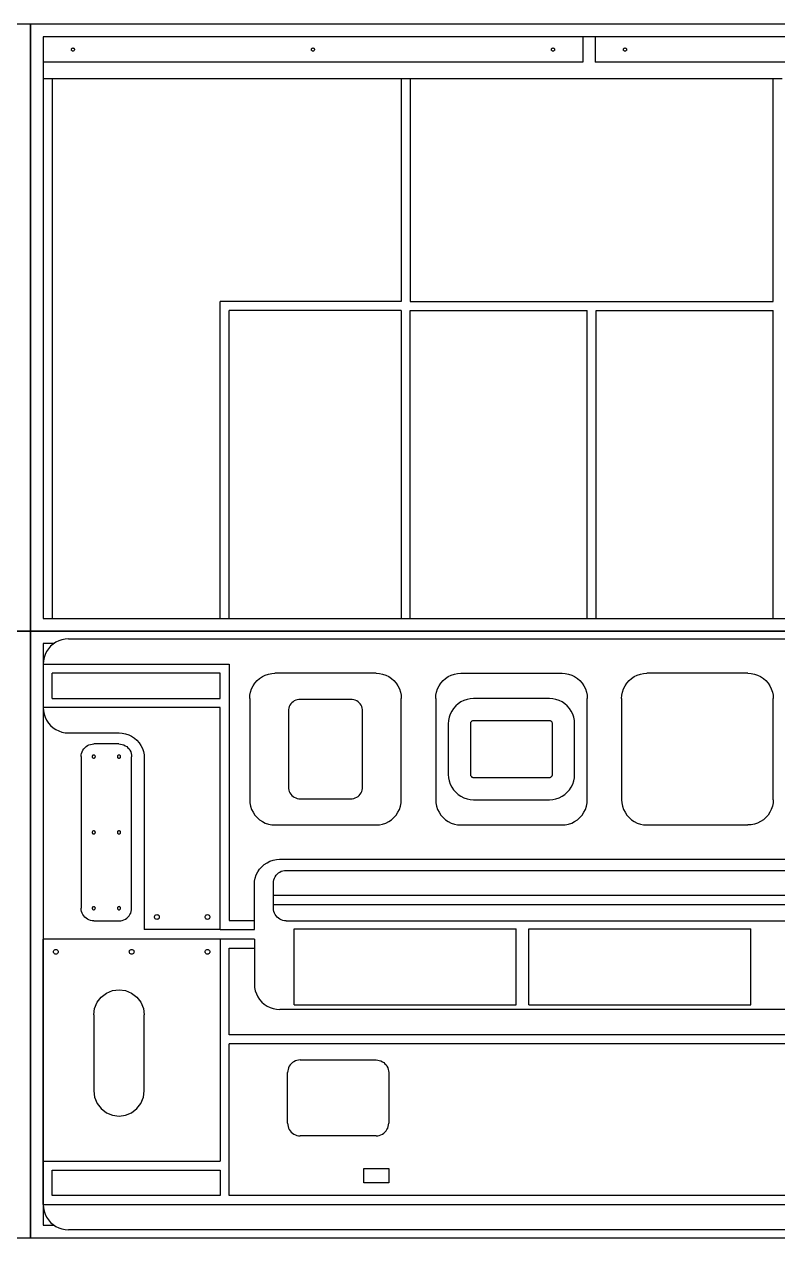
# Model space of a CAD drawing. Extents: x -136 to 152, y -38 to 58.
# Drawn here: x -40.7 to 19, y -38.1 to 57.9 of the extents above; entities that cross this region are included whole.
import ezdxf

# ---------------------------------------------------------------- set-up
doc = ezdxf.new("R2010")
doc.units = 0
doc.header["$MEASUREMENT"] = 0
doc.layers.get('0').update_dxf_attribs({"linetype": 'CONTINUOUS'})

msp = doc.modelspace()

# ---------------------------------------------------------------- linework, layer by layer
for p, q in [((-40.167, 57.894), (-136.167, 57.894)), ((-40.167, 9.894), (-40.167, 57.894)), ((-40.167, 57.894), (-40.167, 9.894)), ((55.833, 57.894), (-40.167, 57.894)), ((3.533, 56.894), (-39.167, 56.894)), ((-39.167, 56.894), (-39.167, 54.894)), ((54.833, 56.894), (-39.167, 56.894)), ((-39.167, 56.894), (-39.167, 10.894)), ((3.533, 56.894), (3.533, 54.894)), ((47.233, 56.894), (4.533, 56.894)), ((4.533, 56.894), (4.533, 54.894)), ((-36.942, 55.894), (-36.938, 55.927)), ((-36.938, 55.862), (-36.942, 55.894)), ((-36.938, 55.927), (-36.925, 55.957)), ((-36.925, 55.832), (-36.938, 55.862)), ((-36.925, 55.957), (-36.905, 55.983)), ((-36.905, 55.806), (-36.925, 55.832)), ((-36.905, 55.983), (-36.879, 56.002)), ((-36.879, 55.786), (-36.905, 55.806)), ((-36.879, 56.002), (-36.849, 56.015)), ((-36.849, 55.773), (-36.879, 55.786)), ((-36.849, 56.015), (-36.817, 56.019)), ((-36.817, 55.769), (-36.849, 55.773)), ((-36.817, 56.019), (-36.785, 56.015)), ((-36.785, 55.773), (-36.817, 55.769)), ((-36.785, 56.015), (-36.754, 56.002)), ((-36.754, 55.786), (-36.785, 55.773)), ((-36.754, 56.002), (-36.729, 55.983)), ((-36.729, 55.806), (-36.754, 55.786)), ((-36.729, 55.983), (-36.709, 55.957)), ((-36.709, 55.832), (-36.729, 55.806)), ((-36.709, 55.957), (-36.696, 55.927)), ((-36.696, 55.862), (-36.709, 55.832)), ((-36.696, 55.927), (-36.692, 55.894)), ((-36.692, 55.894), (-36.696, 55.862)), ((-17.942, 55.894), (-17.938, 55.927)), ((-17.938, 55.862), (-17.942, 55.894)), ((-17.938, 55.927), (-17.925, 55.957)), ((-17.925, 55.832), (-17.938, 55.862)), ((-17.925, 55.957), (-17.905, 55.983)), ((-17.905, 55.806), (-17.925, 55.832)), ((-17.905, 55.983), (-17.879, 56.002)), ((-17.879, 55.786), (-17.905, 55.806)), ((-17.879, 56.002), (-17.849, 56.015)), ((-17.849, 55.773), (-17.879, 55.786)), ((-17.849, 56.015), (-17.817, 56.019)), ((-17.817, 55.769), (-17.849, 55.773)), ((-17.817, 56.019), (-17.785, 56.015)), ((-17.785, 55.773), (-17.817, 55.769)), ((-17.785, 56.015), (-17.754, 56.002)), ((-17.754, 55.786), (-17.785, 55.773)), ((-17.754, 56.002), (-17.729, 55.983)), ((-17.729, 55.806), (-17.754, 55.786)), ((-17.729, 55.983), (-17.709, 55.957)), ((-17.709, 55.832), (-17.729, 55.806)), ((-17.709, 55.957), (-17.696, 55.927)), ((-17.696, 55.862), (-17.709, 55.832)), ((-17.696, 55.927), (-17.692, 55.894)), ((-17.692, 55.894), (-17.696, 55.862)), ((1.058, 55.894), (1.062, 55.927)), ((1.062, 55.862), (1.058, 55.894)), ((1.062, 55.927), (1.075, 55.957)), ((1.075, 55.832), (1.062, 55.862)), ((1.075, 55.957), (1.095, 55.983)), ((1.095, 55.806), (1.075, 55.832)), ((1.095, 55.983), (1.121, 56.002)), ((1.121, 55.786), (1.095, 55.806)), ((1.121, 56.002), (1.151, 56.015)), ((1.151, 55.773), (1.121, 55.786)), ((1.151, 56.015), (1.183, 56.019)), ((1.183, 55.769), (1.151, 55.773)), ((1.183, 56.019), (1.215, 56.015)), ((1.215, 55.773), (1.183, 55.769)), ((1.215, 56.015), (1.246, 56.002)), ((1.246, 55.786), (1.215, 55.773)), ((1.246, 56.002), (1.271, 55.983)), ((1.271, 55.806), (1.246, 55.786)), ((1.271, 55.983), (1.291, 55.957)), ((1.291, 55.832), (1.271, 55.806)), ((1.291, 55.957), (1.304, 55.927)), ((1.304, 55.862), (1.291, 55.832)), ((1.304, 55.927), (1.308, 55.894)), ((1.308, 55.894), (1.304, 55.862)), ((6.758, 55.894), (6.762, 55.927)), ((6.762, 55.862), (6.758, 55.894)), ((6.762, 55.927), (6.775, 55.957)), ((6.775, 55.832), (6.762, 55.862)), ((6.775, 55.957), (6.795, 55.983)), ((6.795, 55.806), (6.775, 55.832)), ((6.795, 55.983), (6.821, 56.002)), ((6.821, 55.786), (6.795, 55.806)), ((6.821, 56.002), (6.851, 56.015)), ((6.851, 55.773), (6.821, 55.786)), ((6.851, 56.015), (6.883, 56.019)), ((6.883, 55.769), (6.851, 55.773)), ((6.883, 56.019), (6.915, 56.015)), ((6.915, 55.773), (6.883, 55.769)), ((6.915, 56.015), (6.946, 56.002)), ((6.946, 55.786), (6.915, 55.773)), ((6.946, 56.002), (6.971, 55.983)), ((6.971, 55.806), (6.946, 55.786)), ((6.971, 55.983), (6.991, 55.957)), ((6.991, 55.832), (6.971, 55.806)), ((6.991, 55.957), (7.004, 55.927)), ((7.004, 55.862), (6.991, 55.832)), ((7.004, 55.927), (7.008, 55.894)), ((7.008, 55.894), (7.004, 55.862)), ((3.533, 54.894), (-39.167, 54.894)), ((47.233, 54.894), (4.533, 54.894)), ((-39.167, 53.594), (-39.167, 10.894)), ((-39.167, 53.594), (-38.448, 53.594)), ((-38.448, 53.594), (-10.828, 53.594)), ((-38.448, 53.594), (-38.448, 10.894)), ((-10.828, 53.594), (-10.828, 35.963)), ((-10.828, 53.594), (-10.109, 53.594)), ((-10.109, 53.594), (18.61, 53.594)), ((-10.109, 53.594), (-10.109, 35.963)), ((18.61, 53.594), (19.328, 53.594)), ((18.61, 35.963), (18.61, 53.594)), ((-25.172, 10.894), (-25.172, 35.963)), ((-10.828, 35.963), (-25.172, 35.963)), ((-10.109, 35.963), (18.61, 35.963)), ((-24.453, 10.894), (-24.453, 35.244)), ((-10.828, 35.244), (-24.453, 35.244)), ((-10.828, 35.244), (-10.828, 10.894)), ((-10.109, 10.894), (-10.109, 35.244)), ((-10.109, 35.244), (3.891, 35.244)), ((3.891, 10.894), (3.891, 35.244)), ((4.61, 10.894), (4.61, 35.244)), ((4.61, 35.244), (18.61, 35.244)), ((18.61, 10.894), (18.61, 35.244)), ((-39.167, 10.894), (-38.448, 10.894)), ((-39.167, 10.894), (54.833, 10.894)), ((-38.448, 10.894), (-25.172, 10.894)), ((-25.172, 10.894), (-24.453, 10.894)), ((-24.453, 10.894), (-10.828, 10.894)), ((-10.828, 10.894), (-10.109, 10.894)), ((-10.109, 10.894), (3.891, 10.894)), ((3.891, 10.894), (4.61, 10.894)), ((4.61, 10.894), (18.61, 10.894)), ((18.61, 10.894), (19.328, 10.894)), ((-40.167, 9.894), (-136.167, 9.894)), ((-136.167, 9.894), (-40.167, 9.894)), ((-40.167, -38.106), (-40.167, 9.894)), ((-40.167, 9.894), (-40.167, -38.106)), ((55.833, 9.894), (-40.167, 9.894)), ((-40.167, 9.894), (55.833, 9.894)), ((-38.331, 8.894), (-39.167, 8.894)), ((-39.167, 8.894), (-39.167, 7.324)), ((-38.585, 8.683), (-38.757, 8.487)), ((-38.388, 8.856), (-38.585, 8.683)), ((-38.171, 9.001), (-38.388, 8.856)), ((-37.936, 9.117), (-38.171, 9.001)), ((-37.688, 9.201), (-37.936, 9.117)), ((-37.432, 9.252), (-37.688, 9.201)), ((-37.171, 9.269), (-37.432, 9.252)), ((-37.171, 9.269), (34.048, 9.269)), ((-39.102, 7.787), (-39.153, 7.53)), ((-39.018, 8.035), (-39.102, 7.787)), ((-38.903, 8.269), (-39.018, 8.035)), ((-38.757, 8.487), (-38.903, 8.269)), ((-39.153, 7.53), (-39.171, 7.269)), ((-39.171, 7.269), (-39.166, 3.832)), ((-39.171, 7.269), (-24.447, 7.269)), ((-24.447, 7.269), (-24.447, -13.012)), ((-25.166, 6.55), (-38.451, 6.55)), ((-38.448, 4.55), (-38.451, 6.55)), ((-25.166, 4.55), (-25.166, 6.55)), ((-22.554, 5.55), (-22.409, 5.768)), ((-22.409, 5.768), (-22.236, 5.965)), ((-22.236, 5.965), (-22.04, 6.137)), ((-22.04, 6.137), (-21.822, 6.283)), ((-21.822, 6.283), (-21.587, 6.398)), ((-21.587, 6.398), (-21.34, 6.482)), ((-21.34, 6.482), (-21.083, 6.533)), ((-21.083, 6.533), (-20.822, 6.55)), ((-12.822, 6.55), (-20.822, 6.55)), ((-12.822, 6.55), (-12.561, 6.533)), ((-12.561, 6.533), (-12.304, 6.482)), ((-12.304, 6.482), (-12.057, 6.398)), ((-12.057, 6.398), (-11.822, 6.283)), ((-11.822, 6.283), (-11.605, 6.137)), ((-11.605, 6.137), (-11.408, 5.965)), ((-11.408, 5.965), (-11.235, 5.768)), ((-11.235, 5.768), (-11.09, 5.55)), ((-7.835, 5.55), (-7.69, 5.768)), ((-7.69, 5.768), (-7.518, 5.965)), ((-7.518, 5.965), (-7.321, 6.137)), ((-7.321, 6.137), (-7.103, 6.283)), ((-7.103, 6.283), (-6.869, 6.398)), ((-6.869, 6.398), (-6.621, 6.482)), ((-6.621, 6.482), (-6.364, 6.533)), ((-6.364, 6.533), (-6.103, 6.55)), ((-6.103, 6.55), (1.897, 6.55)), ((1.897, 6.55), (2.158, 6.533)), ((2.158, 6.533), (2.414, 6.482)), ((2.414, 6.482), (2.662, 6.398)), ((2.662, 6.398), (2.897, 6.283)), ((2.897, 6.283), (3.114, 6.137)), ((3.114, 6.137), (3.311, 5.965)), ((3.311, 5.965), (3.483, 5.768)), ((3.483, 5.768), (3.629, 5.55)), ((6.883, 5.55), (7.029, 5.768)), ((7.029, 5.768), (7.201, 5.965)), ((7.201, 5.965), (7.398, 6.137)), ((7.398, 6.137), (7.615, 6.283)), ((7.615, 6.283), (7.85, 6.398)), ((7.85, 6.398), (8.098, 6.482)), ((8.098, 6.482), (8.354, 6.533)), ((8.354, 6.533), (8.615, 6.55)), ((16.615, 6.55), (8.615, 6.55)), ((16.615, 6.55), (16.876, 6.533)), ((16.876, 6.533), (17.133, 6.482)), ((17.133, 6.482), (17.381, 6.398)), ((17.381, 6.398), (17.615, 6.283)), ((17.615, 6.283), (17.833, 6.137)), ((17.833, 6.137), (18.03, 5.965)), ((18.03, 5.965), (18.202, 5.768)), ((18.202, 5.768), (18.347, 5.55)), ((-22.822, 4.55), (-22.805, 4.812)), ((-22.805, 4.812), (-22.754, 5.068)), ((-22.754, 5.068), (-22.67, 5.316)), ((-22.67, 5.316), (-22.554, 5.55)), ((-11.09, 5.55), (-10.974, 5.316)), ((-10.974, 5.316), (-10.89, 5.068)), ((-10.89, 5.068), (-10.839, 4.812)), ((-10.839, 4.812), (-10.822, 4.55)), ((-8.103, 4.55), (-8.086, 4.812)), ((-8.086, 4.812), (-8.035, 5.068)), ((-8.035, 5.068), (-7.951, 5.316)), ((-7.951, 5.316), (-7.835, 5.55)), ((3.629, 5.55), (3.744, 5.316)), ((3.744, 5.316), (3.829, 5.068)), ((3.829, 5.068), (3.88, 4.812)), ((3.88, 4.812), (3.897, 4.55)), ((6.615, 4.55), (6.633, 4.812)), ((6.633, 4.812), (6.684, 5.068)), ((6.684, 5.068), (6.768, 5.316)), ((6.768, 5.316), (6.883, 5.55)), ((18.347, 5.55), (18.463, 5.316)), ((18.463, 5.316), (18.547, 5.068)), ((18.547, 5.068), (18.598, 4.812)), ((18.598, 4.812), (18.615, 4.55)), ((-39.167, 4.666), (-39.167, -37.106)), ((-38.448, 4.55), (-25.166, 4.55)), ((-22.822, 4.55), (-22.822, -3.45)), ((-19.688, 3.909), (-19.728, 3.793)), ((-19.634, 4.019), (-19.688, 3.909)), ((-19.566, 4.121), (-19.634, 4.019)), ((-19.485, 4.213), (-19.566, 4.121)), ((-19.393, 4.294), (-19.485, 4.213)), ((-19.291, 4.362), (-19.393, 4.294)), ((-19.181, 4.417), (-19.291, 4.362)), ((-19.065, 4.456), (-19.181, 4.417)), ((-18.944, 4.48), (-19.065, 4.456)), ((-18.822, 4.488), (-18.944, 4.48)), ((-14.822, 4.488), (-18.822, 4.488)), ((-14.7, 4.48), (-14.822, 4.488)), ((-14.579, 4.456), (-14.7, 4.48)), ((-14.463, 4.417), (-14.579, 4.456)), ((-14.353, 4.362), (-14.463, 4.417)), ((-14.251, 4.294), (-14.353, 4.362)), ((-14.159, 4.213), (-14.251, 4.294)), ((-14.078, 4.121), (-14.159, 4.213)), ((-14.01, 4.019), (-14.078, 4.121)), ((-13.956, 3.909), (-14.01, 4.019)), ((-13.917, 3.793), (-13.956, 3.909)), ((-10.822, -3.45), (-10.822, 4.55)), ((-8.103, 4.55), (-8.103, -3.45)), ((-6.518, 3.965), (-6.69, 3.768)), ((-6.321, 4.137), (-6.518, 3.965)), ((-6.103, 4.283), (-6.321, 4.137)), ((-5.869, 4.398), (-6.103, 4.283)), ((-5.621, 4.482), (-5.869, 4.398)), ((-5.364, 4.533), (-5.621, 4.482)), ((-5.103, 4.55), (-5.364, 4.533)), ((0.897, 4.55), (-5.103, 4.55)), ((1.158, 4.533), (0.897, 4.55)), ((1.414, 4.482), (1.158, 4.533)), ((1.662, 4.398), (1.414, 4.482)), ((1.897, 4.283), (1.662, 4.398)), ((2.114, 4.137), (1.897, 4.283)), ((2.311, 3.965), (2.114, 4.137)), ((2.483, 3.768), (2.311, 3.965)), ((3.897, -3.45), (3.897, 4.55)), ((6.615, 4.55), (6.615, -3.45)), ((18.615, -3.45), (18.615, 4.55)), ((-39.166, 3.832), (-39.149, 3.571)), ((-25.166, 3.832), (-39.166, 3.832)), ((-39.149, 3.571), (-39.098, 3.314)), ((-39.098, 3.314), (-39.014, 3.066)), ((-39.014, 3.066), (-38.898, 2.832)), ((-25.166, -13.731), (-25.166, 3.832)), ((-19.752, 3.673), (-19.76, 3.55)), ((-19.76, 3.55), (-19.76, -2.45)), ((-19.728, 3.793), (-19.752, 3.673)), ((-13.893, 3.673), (-13.917, 3.793)), ((-13.885, 3.55), (-13.893, 3.673)), ((-13.885, -2.45), (-13.885, 3.55)), ((-7.035, 3.068), (-7.086, 2.812)), ((-6.951, 3.316), (-7.035, 3.068)), ((-6.835, 3.55), (-6.951, 3.316)), ((-6.69, 3.768), (-6.835, 3.55)), ((2.629, 3.55), (2.483, 3.768)), ((2.744, 3.316), (2.629, 3.55)), ((2.829, 3.068), (2.744, 3.316)), ((2.88, 2.812), (2.829, 3.068)), ((-38.898, 2.832), (-38.753, 2.614)), ((-38.753, 2.614), (-38.58, 2.417)), ((-38.58, 2.417), (-38.383, 2.245)), ((-38.383, 2.245), (-38.166, 2.1)), ((-38.166, 2.1), (-37.931, 1.984)), ((-37.931, 1.984), (-37.683, 1.9)), ((-7.086, 2.812), (-7.103, 2.55)), ((-7.103, 2.55), (-7.103, -1.45)), ((-5.351, 2.583), (-5.353, 2.55)), ((-5.353, 2.55), (-5.353, -1.45)), ((-5.345, 2.615), (-5.351, 2.583)), ((-5.334, 2.646), (-5.345, 2.615)), ((-5.32, 2.675), (-5.334, 2.646)), ((-5.302, 2.703), (-5.32, 2.675)), ((-5.28, 2.727), (-5.302, 2.703)), ((-5.256, 2.749), (-5.28, 2.727)), ((-5.228, 2.767), (-5.256, 2.749)), ((-5.199, 2.781), (-5.228, 2.767)), ((-5.168, 2.792), (-5.199, 2.781)), ((-5.136, 2.798), (-5.168, 2.792)), ((-5.103, 2.8), (-5.136, 2.798)), ((0.897, 2.8), (-5.103, 2.8)), ((0.929, 2.798), (0.897, 2.8)), ((0.961, 2.792), (0.929, 2.798)), ((0.992, 2.781), (0.961, 2.792)), ((1.022, 2.767), (0.992, 2.781)), ((1.049, 2.749), (1.022, 2.767)), ((1.073, 2.727), (1.049, 2.749)), ((1.095, 2.703), (1.073, 2.727)), ((1.113, 2.675), (1.095, 2.703)), ((1.128, 2.646), (1.113, 2.675)), ((1.138, 2.615), (1.128, 2.646)), ((1.145, 2.583), (1.138, 2.615)), ((1.147, 2.55), (1.145, 2.583)), ((1.147, -1.45), (1.147, 2.55)), ((2.897, 2.55), (2.88, 2.812)), ((2.897, -1.45), (2.897, 2.55)), ((-37.683, 1.9), (-37.427, 1.849)), ((-37.427, 1.849), (-37.166, 1.832)), ((-37.166, 1.832), (-33.166, 1.832)), ((-33.166, 1.832), (-32.905, 1.815)), ((-32.905, 1.815), (-32.648, 1.764)), ((-32.648, 1.764), (-32.4, 1.679)), ((-32.4, 1.679), (-32.166, 1.564)), ((-32.166, 1.564), (-31.948, 1.418)), ((-31.948, 1.418), (-31.752, 1.246)), ((-31.752, 1.246), (-31.579, 1.049)), ((-31.579, 1.049), (-31.434, 0.832)), ((-36.166, -0.043), (-36.157, 0.087)), ((-36.157, 0.087), (-36.132, 0.216)), ((-36.132, 0.216), (-36.09, 0.339)), ((-36.09, 0.339), (-36.032, 0.457)), ((-36.032, 0.457), (-35.959, 0.565)), ((-35.959, 0.565), (-35.873, 0.664)), ((-35.873, 0.664), (-35.775, 0.75)), ((-35.775, 0.75), (-35.666, 0.823)), ((-35.666, 0.823), (-35.549, 0.881)), ((-35.549, 0.881), (-35.425, 0.923)), ((-35.425, 0.923), (-35.296, 0.948)), ((-35.296, 0.948), (-35.166, 0.957)), ((-35.274, 0.019), (-35.287, -0.011)), ((-35.254, 0.045), (-35.274, 0.019)), ((-35.228, 0.065), (-35.254, 0.045)), ((-35.198, 0.077), (-35.228, 0.065)), ((-35.166, 0.082), (-35.198, 0.077)), ((-33.17, 0.957), (-35.166, 0.957)), ((-35.133, 0.077), (-35.166, 0.082)), ((-35.103, 0.065), (-35.133, 0.077)), ((-35.077, 0.045), (-35.103, 0.065)), ((-35.058, 0.019), (-35.077, 0.045)), ((-35.045, -0.011), (-35.058, 0.019)), ((-33.274, 0.019), (-33.287, -0.011)), ((-33.254, 0.045), (-33.274, 0.019)), ((-33.228, 0.065), (-33.254, 0.045)), ((-33.198, 0.077), (-33.228, 0.065)), ((-33.166, 0.082), (-33.198, 0.077)), ((-33.17, 0.957), (-33.039, 0.948)), ((-33.133, 0.077), (-33.166, 0.082)), ((-33.103, 0.065), (-33.133, 0.077)), ((-33.077, 0.045), (-33.103, 0.065)), ((-33.058, 0.019), (-33.077, 0.045)), ((-33.045, -0.011), (-33.058, 0.019)), ((-33.039, 0.948), (-32.91, 0.922)), ((-32.91, 0.922), (-32.786, 0.88)), ((-32.786, 0.88), (-32.668, 0.822)), ((-32.668, 0.822), (-32.559, 0.749)), ((-32.559, 0.749), (-32.46, 0.663)), ((-32.46, 0.663), (-32.373, 0.564)), ((-32.373, 0.564), (-32.3, 0.455)), ((-32.3, 0.455), (-32.242, 0.337)), ((-32.242, 0.337), (-32.2, 0.212)), ((-32.2, 0.212), (-32.174, 0.084)), ((-32.174, 0.084), (-32.166, -0.048)), ((-31.434, 0.832), (-31.318, 0.597)), ((-31.318, 0.597), (-31.234, 0.349)), ((-31.234, 0.349), (-31.183, 0.093)), ((-31.183, 0.093), (-31.166, -0.168)), ((-36.166, -0.043), (-36.166, -12.037)), ((-35.287, -0.011), (-35.291, -0.043)), ((-35.291, -0.043), (-35.287, -0.076)), ((-35.287, -0.076), (-35.274, -0.106)), ((-35.274, -0.106), (-35.254, -0.132)), ((-35.254, -0.132), (-35.228, -0.152)), ((-35.228, -0.152), (-35.198, -0.164)), ((-35.198, -0.164), (-35.166, -0.168)), ((-35.166, -0.168), (-35.133, -0.164)), ((-35.133, -0.164), (-35.103, -0.152)), ((-35.103, -0.152), (-35.077, -0.132)), ((-35.077, -0.132), (-35.058, -0.106)), ((-35.058, -0.106), (-35.045, -0.076)), ((-35.041, -0.043), (-35.045, -0.011)), ((-35.045, -0.076), (-35.041, -0.043)), ((-33.287, -0.011), (-33.291, -0.043)), ((-33.291, -0.043), (-33.287, -0.076)), ((-33.287, -0.076), (-33.274, -0.106)), ((-33.274, -0.106), (-33.254, -0.132)), ((-33.254, -0.132), (-33.228, -0.152)), ((-33.228, -0.152), (-33.198, -0.164)), ((-33.198, -0.164), (-33.166, -0.168)), ((-33.166, -0.168), (-33.133, -0.164)), ((-33.133, -0.164), (-33.103, -0.152)), ((-33.103, -0.152), (-33.077, -0.132)), ((-33.077, -0.132), (-33.058, -0.106)), ((-33.058, -0.106), (-33.045, -0.076)), ((-33.041, -0.043), (-33.045, -0.011)), ((-33.045, -0.076), (-33.041, -0.043)), ((-32.166, -12.037), (-32.166, -0.048)), ((-31.166, -0.168), (-31.166, -13.731)), ((-7.103, -1.45), (-7.086, -1.711)), ((-7.086, -1.711), (-7.035, -1.967)), ((-5.353, -1.45), (-5.351, -1.482)), ((-5.351, -1.482), (-5.345, -1.514)), ((-5.345, -1.514), (-5.334, -1.545)), ((-5.334, -1.545), (-5.32, -1.575)), ((-5.32, -1.575), (-5.302, -1.602)), ((-5.302, -1.602), (-5.28, -1.626)), ((-5.28, -1.626), (-5.256, -1.648)), ((-5.256, -1.648), (-5.228, -1.666)), ((-5.228, -1.666), (-5.199, -1.681)), ((-5.199, -1.681), (-5.168, -1.691)), ((-5.168, -1.691), (-5.136, -1.697)), ((-5.136, -1.697), (-5.103, -1.7)), ((-5.103, -1.7), (0.897, -1.7)), ((0.897, -1.7), (0.929, -1.697)), ((0.929, -1.697), (0.961, -1.691)), ((0.961, -1.691), (0.992, -1.681)), ((0.992, -1.681), (1.022, -1.666)), ((1.022, -1.666), (1.049, -1.648)), ((1.049, -1.648), (1.073, -1.626)), ((1.073, -1.626), (1.095, -1.602)), ((1.095, -1.602), (1.113, -1.575)), ((1.113, -1.575), (1.128, -1.545)), ((1.128, -1.545), (1.138, -1.514)), ((1.138, -1.514), (1.145, -1.482)), ((1.145, -1.482), (1.147, -1.45)), ((2.829, -1.967), (2.88, -1.711)), ((2.88, -1.711), (2.897, -1.45)), ((-19.76, -2.45), (-19.752, -2.572)), ((-19.752, -2.572), (-19.728, -2.692)), ((-19.728, -2.692), (-19.688, -2.808)), ((-19.688, -2.808), (-19.634, -2.918)), ((-14.01, -2.918), (-13.956, -2.808)), ((-13.956, -2.808), (-13.917, -2.692)), ((-13.917, -2.692), (-13.893, -2.572)), ((-13.893, -2.572), (-13.885, -2.45)), ((-7.035, -1.967), (-6.951, -2.215)), ((-6.951, -2.215), (-6.835, -2.45)), ((-6.835, -2.45), (-6.69, -2.667)), ((-6.69, -2.667), (-6.518, -2.864)), ((-6.518, -2.864), (-6.321, -3.036)), ((2.114, -3.036), (2.311, -2.864)), ((2.311, -2.864), (2.483, -2.667)), ((2.483, -2.667), (2.629, -2.45)), ((2.629, -2.45), (2.744, -2.215)), ((2.744, -2.215), (2.829, -1.967)), ((-22.822, -3.45), (-22.805, -3.711)), ((-22.805, -3.711), (-22.754, -3.967)), ((-19.634, -2.918), (-19.566, -3.02)), ((-19.566, -3.02), (-19.485, -3.112)), ((-19.485, -3.112), (-19.393, -3.193)), ((-19.393, -3.193), (-19.291, -3.261)), ((-19.291, -3.261), (-19.181, -3.316)), ((-19.181, -3.316), (-19.065, -3.355)), ((-19.065, -3.355), (-18.944, -3.379)), ((-18.944, -3.379), (-18.822, -3.387)), ((-18.822, -3.387), (-14.822, -3.387)), ((-14.822, -3.387), (-14.7, -3.379)), ((-14.7, -3.379), (-14.579, -3.355)), ((-14.579, -3.355), (-14.463, -3.316)), ((-14.463, -3.316), (-14.353, -3.261)), ((-14.353, -3.261), (-14.251, -3.193)), ((-14.251, -3.193), (-14.159, -3.112)), ((-14.159, -3.112), (-14.078, -3.02)), ((-14.078, -3.02), (-14.01, -2.918)), ((-10.89, -3.967), (-10.839, -3.711)), ((-10.839, -3.711), (-10.822, -3.45)), ((-8.103, -3.45), (-8.086, -3.711)), ((-8.086, -3.711), (-8.035, -3.967)), ((-6.321, -3.036), (-6.103, -3.182)), ((-6.103, -3.182), (-5.869, -3.297)), ((-5.869, -3.297), (-5.621, -3.381)), ((-5.621, -3.381), (-5.364, -3.432)), ((-5.364, -3.432), (-5.103, -3.45)), ((-5.103, -3.45), (0.897, -3.45)), ((0.897, -3.45), (1.158, -3.432)), ((1.158, -3.432), (1.414, -3.381)), ((1.414, -3.381), (1.662, -3.297)), ((1.662, -3.297), (1.897, -3.182)), ((1.897, -3.182), (2.114, -3.036)), ((3.829, -3.967), (3.88, -3.711)), ((3.88, -3.711), (3.897, -3.45)), ((6.615, -3.45), (6.633, -3.711)), ((6.633, -3.711), (6.684, -3.967)), ((18.598, -3.711), (18.547, -3.967)), ((18.615, -3.45), (18.598, -3.711)), ((-22.754, -3.967), (-22.67, -4.215)), ((-22.67, -4.215), (-22.554, -4.45)), ((-22.554, -4.45), (-22.409, -4.667)), ((-22.409, -4.667), (-22.236, -4.864)), ((-11.408, -4.864), (-11.235, -4.667)), ((-11.235, -4.667), (-11.09, -4.45)), ((-11.09, -4.45), (-10.974, -4.215)), ((-10.974, -4.215), (-10.89, -3.967)), ((-8.035, -3.967), (-7.951, -4.215)), ((-7.951, -4.215), (-7.835, -4.45)), ((-7.835, -4.45), (-7.69, -4.667)), ((-7.69, -4.667), (-7.518, -4.864)), ((3.311, -4.864), (3.483, -4.667)), ((3.483, -4.667), (3.629, -4.45)), ((3.629, -4.45), (3.744, -4.215)), ((3.744, -4.215), (3.829, -3.967)), ((6.684, -3.967), (6.768, -4.215)), ((6.768, -4.215), (6.883, -4.45)), ((6.883, -4.45), (7.029, -4.667)), ((7.029, -4.667), (7.201, -4.864)), ((18.202, -4.667), (18.03, -4.864)), ((18.347, -4.45), (18.202, -4.667)), ((18.463, -4.215), (18.347, -4.45)), ((18.547, -3.967), (18.463, -4.215)), ((-22.236, -4.864), (-22.04, -5.036)), ((-22.04, -5.036), (-21.822, -5.182)), ((-21.822, -5.182), (-21.587, -5.297)), ((-21.587, -5.297), (-21.34, -5.381)), ((-21.34, -5.381), (-21.083, -5.432)), ((-21.083, -5.432), (-20.822, -5.45)), ((-20.822, -5.45), (-12.822, -5.45)), ((-12.822, -5.45), (-12.561, -5.432)), ((-12.561, -5.432), (-12.304, -5.381)), ((-12.304, -5.381), (-12.057, -5.297)), ((-12.057, -5.297), (-11.822, -5.182)), ((-11.822, -5.182), (-11.605, -5.036)), ((-11.605, -5.036), (-11.408, -4.864)), ((-7.518, -4.864), (-7.321, -5.036)), ((-7.321, -5.036), (-7.103, -5.182)), ((-7.103, -5.182), (-6.869, -5.297)), ((-6.869, -5.297), (-6.621, -5.381)), ((-6.621, -5.381), (-6.364, -5.432)), ((-6.364, -5.432), (-6.103, -5.45)), ((-6.103, -5.45), (1.897, -5.45)), ((1.897, -5.45), (2.158, -5.432)), ((2.158, -5.432), (2.414, -5.381)), ((2.414, -5.381), (2.662, -5.297)), ((2.662, -5.297), (2.897, -5.182)), ((2.897, -5.182), (3.114, -5.036)), ((3.114, -5.036), (3.311, -4.864)), ((7.201, -4.864), (7.398, -5.036)), ((7.398, -5.036), (7.615, -5.182)), ((7.615, -5.182), (7.85, -5.297)), ((7.85, -5.297), (8.098, -5.381)), ((8.098, -5.381), (8.354, -5.432)), ((8.354, -5.432), (8.615, -5.45)), ((8.615, -5.45), (16.615, -5.45)), ((16.876, -5.432), (16.615, -5.45)), ((17.133, -5.381), (16.876, -5.432)), ((17.381, -5.297), (17.133, -5.381)), ((17.615, -5.182), (17.381, -5.297)), ((17.833, -5.036), (17.615, -5.182)), ((18.03, -4.864), (17.833, -5.036)), ((-35.287, -6.008), (-35.291, -6.04)), ((-35.291, -6.04), (-35.287, -6.072)), ((-35.274, -5.978), (-35.287, -6.008)), ((-35.287, -6.072), (-35.274, -6.103)), ((-35.254, -5.952), (-35.274, -5.978)), ((-35.274, -6.103), (-35.254, -6.128)), ((-35.228, -5.932), (-35.254, -5.952)), ((-35.254, -6.128), (-35.228, -6.148)), ((-35.198, -5.919), (-35.228, -5.932)), ((-35.228, -6.148), (-35.198, -6.161)), ((-35.166, -5.915), (-35.198, -5.919)), ((-35.198, -6.161), (-35.166, -6.165)), ((-35.133, -5.919), (-35.166, -5.915)), ((-35.166, -6.165), (-35.133, -6.161)), ((-35.103, -5.932), (-35.133, -5.919)), ((-35.133, -6.161), (-35.103, -6.148)), ((-35.077, -5.952), (-35.103, -5.932)), ((-35.103, -6.148), (-35.077, -6.128)), ((-35.058, -5.978), (-35.077, -5.952)), ((-35.077, -6.128), (-35.058, -6.103)), ((-35.045, -6.008), (-35.058, -5.978)), ((-35.058, -6.103), (-35.045, -6.072)), ((-35.041, -6.04), (-35.045, -6.008)), ((-35.045, -6.072), (-35.041, -6.04)), ((-33.287, -6.008), (-33.291, -6.04)), ((-33.291, -6.04), (-33.287, -6.072)), ((-33.274, -5.978), (-33.287, -6.008)), ((-33.287, -6.072), (-33.274, -6.103)), ((-33.254, -5.952), (-33.274, -5.978)), ((-33.274, -6.103), (-33.254, -6.128)), ((-33.228, -5.932), (-33.254, -5.952)), ((-33.254, -6.128), (-33.228, -6.148)), ((-33.198, -5.919), (-33.228, -5.932)), ((-33.228, -6.148), (-33.198, -6.161)), ((-33.166, -5.915), (-33.198, -5.919)), ((-33.198, -6.161), (-33.166, -6.165)), ((-33.133, -5.919), (-33.166, -5.915)), ((-33.166, -6.165), (-33.133, -6.161)), ((-33.103, -5.932), (-33.133, -5.919)), ((-33.133, -6.161), (-33.103, -6.148)), ((-33.077, -5.952), (-33.103, -5.932)), ((-33.103, -6.148), (-33.077, -6.128)), ((-33.058, -5.978), (-33.077, -5.952)), ((-33.077, -6.128), (-33.058, -6.103)), ((-33.045, -6.008), (-33.058, -5.978)), ((-33.058, -6.103), (-33.045, -6.072)), ((-33.041, -6.04), (-33.045, -6.008)), ((-33.045, -6.072), (-33.041, -6.04)), ((-21.866, -8.754), (-21.67, -8.582)), ((-21.67, -8.582), (-21.452, -8.436)), ((-21.452, -8.436), (-21.217, -8.32)), ((-21.217, -8.32), (-20.97, -8.236)), ((-20.97, -8.236), (-20.713, -8.185)), ((-20.713, -8.185), (-20.452, -8.168)), ((-20.452, -8.168), (34.041, -8.168)), ((-22.384, -9.651), (-22.3, -9.403)), ((-22.3, -9.403), (-22.184, -9.168)), ((-22.184, -9.168), (-22.039, -8.951)), ((-22.039, -8.951), (-21.866, -8.754)), ((-20.865, -9.661), (-20.808, -9.543)), ((-20.808, -9.543), (-20.735, -9.434)), ((-20.735, -9.434), (-20.649, -9.336)), ((-20.649, -9.336), (-20.55, -9.25)), ((-20.55, -9.25), (-20.441, -9.177)), ((-20.441, -9.177), (-20.324, -9.119)), ((-20.324, -9.119), (-20.2, -9.077)), ((-20.2, -9.077), (-20.072, -9.052)), ((-20.072, -9.052), (-19.941, -9.043)), ((-19.941, -9.043), (52.277, -9.043)), ((-22.452, -10.168), (-22.435, -9.907)), ((-22.451, -13.012), (-22.452, -10.168)), ((-22.435, -9.907), (-22.384, -9.651)), ((-20.941, -10.043), (-20.933, -9.913)), ((-20.941, -11.043), (-20.941, -10.043)), ((-20.933, -9.913), (-20.907, -9.784)), ((-20.907, -9.784), (-20.865, -9.661)), ((54.277, -11.043), (-20.941, -11.043)), ((-20.941, -11.762), (-20.941, -11.043)), ((-36.157, -12.167), (-36.166, -12.037)), ((-36.132, -12.296), (-36.157, -12.167)), ((-36.09, -12.42), (-36.132, -12.296)), ((-36.032, -12.537), (-36.09, -12.42)), ((-35.287, -12.005), (-35.291, -12.037)), ((-35.291, -12.037), (-35.287, -12.069)), ((-35.274, -11.974), (-35.287, -12.005)), ((-35.287, -12.069), (-35.274, -12.099)), ((-35.254, -11.948), (-35.274, -11.974)), ((-35.274, -12.099), (-35.254, -12.125)), ((-35.228, -11.929), (-35.254, -11.948)), ((-35.254, -12.125), (-35.228, -12.145)), ((-35.198, -11.916), (-35.228, -11.929)), ((-35.228, -12.145), (-35.198, -12.158)), ((-35.166, -11.912), (-35.198, -11.916)), ((-35.198, -12.158), (-35.166, -12.162)), ((-35.133, -11.916), (-35.166, -11.912)), ((-35.166, -12.162), (-35.133, -12.158)), ((-35.103, -11.929), (-35.133, -11.916)), ((-35.133, -12.158), (-35.103, -12.145)), ((-35.077, -11.948), (-35.103, -11.929)), ((-35.103, -12.145), (-35.077, -12.125)), ((-35.058, -11.974), (-35.077, -11.948)), ((-35.077, -12.125), (-35.058, -12.099)), ((-35.045, -12.005), (-35.058, -11.974)), ((-35.058, -12.099), (-35.045, -12.069)), ((-35.041, -12.037), (-35.045, -12.005)), ((-35.045, -12.069), (-35.041, -12.037)), ((-33.287, -12.005), (-33.291, -12.037)), ((-33.291, -12.037), (-33.287, -12.069)), ((-33.274, -11.974), (-33.287, -12.005)), ((-33.287, -12.069), (-33.274, -12.099)), ((-33.254, -11.948), (-33.274, -11.974)), ((-33.274, -12.099), (-33.254, -12.125)), ((-33.228, -11.929), (-33.254, -11.948)), ((-33.254, -12.125), (-33.228, -12.145)), ((-33.198, -11.916), (-33.228, -11.929)), ((-33.228, -12.145), (-33.198, -12.158)), ((-33.166, -11.912), (-33.198, -11.916)), ((-33.198, -12.158), (-33.166, -12.162)), ((-33.133, -11.916), (-33.166, -11.912)), ((-33.166, -12.162), (-33.133, -12.158)), ((-33.103, -11.929), (-33.133, -11.916)), ((-33.133, -12.158), (-33.103, -12.145)), ((-33.077, -11.948), (-33.103, -11.929)), ((-33.103, -12.145), (-33.077, -12.125)), ((-33.058, -11.974), (-33.077, -11.948)), ((-33.077, -12.125), (-33.058, -12.099)), ((-33.045, -12.005), (-33.058, -11.974)), ((-33.058, -12.099), (-33.045, -12.069)), ((-33.041, -12.037), (-33.045, -12.005)), ((-33.045, -12.069), (-33.041, -12.037)), ((-32.3, -12.537), (-32.242, -12.42)), ((-32.242, -12.42), (-32.2, -12.296)), ((-32.2, -12.296), (-32.174, -12.167)), ((-32.174, -12.167), (-32.166, -12.037)), ((39.559, -11.762), (-20.941, -11.762)), ((-20.941, -12.043), (-20.941, -11.762)), ((-20.933, -12.174), (-20.941, -12.043)), ((-20.907, -12.302), (-20.933, -12.174)), ((-20.865, -12.426), (-20.907, -12.302)), ((-20.808, -12.543), (-20.865, -12.426)), ((-35.959, -12.646), (-36.032, -12.537)), ((-35.873, -12.744), (-35.959, -12.646)), ((-35.775, -12.83), (-35.873, -12.744)), ((-35.666, -12.903), (-35.775, -12.83)), ((-35.549, -12.961), (-35.666, -12.903)), ((-35.425, -13.003), (-35.549, -12.961)), ((-35.296, -13.028), (-35.425, -13.003)), ((-35.166, -13.037), (-35.296, -13.028)), ((-35.166, -13.037), (-33.166, -13.037)), ((-33.166, -13.037), (-33.035, -13.028)), ((-33.035, -13.028), (-32.907, -13.003)), ((-32.907, -13.003), (-32.783, -12.961)), ((-32.783, -12.961), (-32.666, -12.903)), ((-32.666, -12.903), (-32.557, -12.83)), ((-32.557, -12.83), (-32.459, -12.744)), ((-32.459, -12.744), (-32.372, -12.646)), ((-32.372, -12.646), (-32.3, -12.537)), ((-30.355, -12.731), (-30.348, -12.682)), ((-30.348, -12.78), (-30.355, -12.731)), ((-30.348, -12.682), (-30.329, -12.636)), ((-30.329, -12.825), (-30.348, -12.78)), ((-30.329, -12.636), (-30.299, -12.597)), ((-30.299, -12.864), (-30.329, -12.825)), ((-30.299, -12.597), (-30.26, -12.567)), ((-30.26, -12.894), (-30.299, -12.864)), ((-30.26, -12.567), (-30.215, -12.548)), ((-30.215, -12.913), (-30.26, -12.894)), ((-30.215, -12.548), (-30.166, -12.542)), ((-30.166, -12.92), (-30.215, -12.913)), ((-30.166, -12.542), (-30.117, -12.548)), ((-30.117, -12.913), (-30.166, -12.92)), ((-30.117, -12.548), (-30.071, -12.567)), ((-30.071, -12.894), (-30.117, -12.913)), ((-30.071, -12.567), (-30.032, -12.597)), ((-30.032, -12.864), (-30.071, -12.894)), ((-30.032, -12.597), (-30.002, -12.636)), ((-30.002, -12.825), (-30.032, -12.864)), ((-30.002, -12.636), (-29.983, -12.682)), ((-29.983, -12.78), (-30.002, -12.825)), ((-29.983, -12.682), (-29.977, -12.731)), ((-29.977, -12.731), (-29.983, -12.78)), ((-26.355, -12.731), (-26.348, -12.682)), ((-26.348, -12.78), (-26.355, -12.731)), ((-26.348, -12.682), (-26.329, -12.636)), ((-26.329, -12.825), (-26.348, -12.78)), ((-26.329, -12.636), (-26.299, -12.597)), ((-26.299, -12.864), (-26.329, -12.825)), ((-26.299, -12.597), (-26.26, -12.567)), ((-26.26, -12.894), (-26.299, -12.864)), ((-26.26, -12.567), (-26.215, -12.548)), ((-26.215, -12.913), (-26.26, -12.894)), ((-26.215, -12.548), (-26.166, -12.542)), ((-26.166, -12.92), (-26.215, -12.913)), ((-26.166, -12.542), (-26.117, -12.548)), ((-26.117, -12.913), (-26.166, -12.92)), ((-26.117, -12.548), (-26.071, -12.567)), ((-26.071, -12.894), (-26.117, -12.913)), ((-26.071, -12.567), (-26.032, -12.597)), ((-26.032, -12.864), (-26.071, -12.894)), ((-26.032, -12.597), (-26.002, -12.636)), ((-26.002, -12.825), (-26.032, -12.864)), ((-26.002, -12.636), (-25.983, -12.682)), ((-25.983, -12.78), (-26.002, -12.825)), ((-25.983, -12.682), (-25.977, -12.731)), ((-25.977, -12.731), (-25.983, -12.78)), ((-24.447, -13.012), (-22.451, -13.012)), ((-22.45, -13.731), (-22.451, -13.012)), ((-20.735, -12.652), (-20.808, -12.543)), ((-20.649, -12.75), (-20.735, -12.652)), ((-20.55, -12.837), (-20.649, -12.75)), ((-20.441, -12.909), (-20.55, -12.837)), ((-20.324, -12.967), (-20.441, -12.909)), ((-20.2, -13.009), (-20.324, -12.967)), ((-20.072, -13.035), (-20.2, -13.009)), ((-19.941, -13.043), (-20.072, -13.035)), ((-19.941, -13.043), (35.552, -13.043)), ((-25.166, -13.731), (-31.166, -13.731)), ((-25.166, -13.731), (-22.45, -13.731)), ((-19.297, -19.668), (-19.297, -13.668)), ((-19.297, -13.668), (-1.722, -13.668)), ((-1.722, -19.668), (-1.722, -13.668)), ((-0.722, -19.668), (-0.722, -13.668)), ((-0.722, -13.668), (16.853, -13.668)), ((16.853, -19.668), (16.853, -13.668)), ((-39.167, -32.043), (-39.167, -14.481)), ((-25.167, -14.481), (-39.167, -14.481)), ((-38.331, -15.386), (-38.301, -15.347)), ((-38.301, -15.347), (-38.261, -15.317)), ((-38.261, -15.317), (-38.216, -15.298)), ((-38.216, -15.298), (-38.167, -15.292)), ((-38.167, -15.292), (-38.118, -15.298)), ((-38.118, -15.298), (-38.072, -15.317)), ((-38.072, -15.317), (-38.033, -15.347)), ((-38.033, -15.347), (-38.003, -15.386)), ((-32.331, -15.386), (-32.301, -15.347)), ((-32.301, -15.347), (-32.261, -15.317)), ((-32.261, -15.317), (-32.216, -15.298)), ((-32.216, -15.298), (-32.167, -15.292)), ((-32.167, -15.292), (-32.118, -15.298)), ((-32.118, -15.298), (-32.072, -15.317)), ((-32.072, -15.317), (-32.033, -15.347)), ((-32.033, -15.347), (-32.003, -15.386)), ((-26.331, -15.386), (-26.301, -15.347)), ((-26.301, -15.347), (-26.261, -15.317)), ((-26.261, -15.317), (-26.216, -15.298)), ((-26.216, -15.298), (-26.167, -15.292)), ((-26.167, -15.292), (-26.118, -15.298)), ((-26.118, -15.298), (-26.072, -15.317)), ((-26.072, -15.317), (-26.033, -15.347)), ((-26.033, -15.347), (-26.003, -15.386)), ((-25.167, -14.481), (-25.167, -32.043)), ((-22.448, -14.481), (-25.167, -14.481)), ((-24.448, -22.043), (-24.448, -15.2)), ((-24.448, -15.2), (-22.448, -15.2)), ((-22.448, -14.481), (-22.448, -15.2)), ((-22.448, -15.2), (-22.448, -18.043)), ((-38.356, -15.481), (-38.35, -15.432)), ((-38.35, -15.53), (-38.356, -15.481)), ((-38.35, -15.432), (-38.331, -15.386)), ((-38.331, -15.575), (-38.35, -15.53)), ((-38.301, -15.614), (-38.331, -15.575)), ((-38.261, -15.644), (-38.301, -15.614)), ((-38.216, -15.663), (-38.261, -15.644)), ((-38.167, -15.67), (-38.216, -15.663)), ((-38.118, -15.663), (-38.167, -15.67)), ((-38.072, -15.644), (-38.118, -15.663)), ((-38.033, -15.614), (-38.072, -15.644)), ((-38.003, -15.575), (-38.033, -15.614)), ((-38.003, -15.386), (-37.984, -15.432)), ((-37.984, -15.53), (-38.003, -15.575)), ((-37.984, -15.432), (-37.978, -15.481)), ((-37.978, -15.481), (-37.984, -15.53)), ((-32.356, -15.481), (-32.35, -15.432)), ((-32.35, -15.53), (-32.356, -15.481)), ((-32.35, -15.432), (-32.331, -15.386)), ((-32.331, -15.575), (-32.35, -15.53)), ((-32.301, -15.614), (-32.331, -15.575)), ((-32.261, -15.644), (-32.301, -15.614)), ((-32.216, -15.663), (-32.261, -15.644)), ((-32.167, -15.67), (-32.216, -15.663)), ((-32.118, -15.663), (-32.167, -15.67)), ((-32.072, -15.644), (-32.118, -15.663)), ((-32.033, -15.614), (-32.072, -15.644)), ((-32.003, -15.575), (-32.033, -15.614)), ((-32.003, -15.386), (-31.984, -15.432)), ((-31.984, -15.53), (-32.003, -15.575)), ((-31.984, -15.432), (-31.978, -15.481)), ((-31.978, -15.481), (-31.984, -15.53)), ((-26.356, -15.481), (-26.35, -15.432)), ((-26.35, -15.53), (-26.356, -15.481)), ((-26.35, -15.432), (-26.331, -15.386)), ((-26.331, -15.575), (-26.35, -15.53)), ((-26.301, -15.614), (-26.331, -15.575)), ((-26.261, -15.644), (-26.301, -15.614)), ((-26.216, -15.663), (-26.261, -15.644)), ((-26.167, -15.67), (-26.216, -15.663)), ((-26.118, -15.663), (-26.167, -15.67)), ((-26.072, -15.644), (-26.118, -15.663)), ((-26.033, -15.614), (-26.072, -15.644)), ((-26.003, -15.575), (-26.033, -15.614)), ((-26.003, -15.386), (-25.984, -15.432)), ((-25.984, -15.53), (-26.003, -15.575)), ((-25.984, -15.432), (-25.978, -15.481)), ((-25.978, -15.481), (-25.984, -15.53)), ((-22.448, -18.043), (-22.431, -18.304)), ((-34.899, -19.481), (-34.581, -19.067)), ((-34.581, -19.067), (-34.167, -18.749)), ((-34.167, -18.749), (-33.685, -18.549)), ((-33.685, -18.549), (-33.167, -18.481)), ((-33.167, -18.481), (-32.649, -18.549)), ((-32.649, -18.549), (-32.167, -18.749)), ((-32.167, -18.749), (-31.753, -19.067)), ((-31.753, -19.067), (-31.435, -19.481)), ((-22.431, -18.304), (-22.38, -18.561)), ((-22.38, -18.561), (-22.296, -18.809)), ((-22.296, -18.809), (-22.18, -19.043)), ((-22.18, -19.043), (-22.035, -19.261)), ((-35.167, -20.481), (-35.099, -19.963)), ((-35.099, -19.963), (-34.899, -19.481)), ((-31.435, -19.481), (-31.235, -19.963)), ((-31.235, -19.963), (-31.167, -20.481)), ((-22.035, -19.261), (-21.862, -19.458)), ((-21.862, -19.458), (-21.666, -19.63)), ((-21.666, -19.63), (-21.448, -19.775)), ((-21.448, -19.775), (-21.214, -19.891)), ((-21.214, -19.891), (-20.966, -19.975)), ((-20.966, -19.975), (-20.709, -20.026)), ((-20.709, -20.026), (-20.448, -20.043)), ((34.052, -20.043), (-20.448, -20.043)), ((-19.297, -19.668), (-1.722, -19.668)), ((-0.722, -19.668), (16.853, -19.668)), ((-35.167, -20.481), (-35.167, -26.481)), ((-31.167, -26.481), (-31.167, -20.481)), ((34.052, -22.043), (-24.448, -22.043)), ((-24.448, -34.762), (-24.448, -22.762)), ((34.052, -22.762), (-24.448, -22.762)), ((-19.815, -24.913), (-19.823, -25.043)), ((-19.789, -24.785), (-19.815, -24.913)), ((-19.747, -24.661), (-19.789, -24.785)), ((-19.689, -24.543), (-19.747, -24.661)), ((-19.617, -24.435), (-19.689, -24.543)), ((-19.53, -24.336), (-19.617, -24.435)), ((-19.432, -24.25), (-19.53, -24.336)), ((-19.323, -24.177), (-19.432, -24.25)), ((-19.206, -24.119), (-19.323, -24.177)), ((-19.082, -24.077), (-19.206, -24.119)), ((-18.954, -24.052), (-19.082, -24.077)), ((-18.823, -24.043), (-18.954, -24.052)), ((-18.823, -24.043), (-12.823, -24.043)), ((-12.823, -24.043), (-12.693, -24.052)), ((-12.693, -24.052), (-12.564, -24.077)), ((-12.564, -24.077), (-12.441, -24.119)), ((-12.441, -24.119), (-12.323, -24.177)), ((-12.323, -24.177), (-12.214, -24.25)), ((-12.214, -24.25), (-12.116, -24.336)), ((-12.116, -24.336), (-12.03, -24.435)), ((-12.03, -24.435), (-11.957, -24.543)), ((-11.957, -24.543), (-11.899, -24.661)), ((-11.899, -24.661), (-11.857, -24.785)), ((-11.857, -24.785), (-11.832, -24.913)), ((-11.832, -24.913), (-11.823, -25.043)), ((-19.823, -29.043), (-19.823, -25.043)), ((-11.823, -25.043), (-11.823, -29.043)), ((-35.167, -26.481), (-35.099, -26.998)), ((-31.235, -26.998), (-31.167, -26.481)), ((-35.099, -26.998), (-34.899, -27.481)), ((-34.899, -27.481), (-34.581, -27.895)), ((-31.753, -27.895), (-31.435, -27.481)), ((-31.435, -27.481), (-31.235, -26.998)), ((-34.581, -27.895), (-34.167, -28.213)), ((-34.167, -28.213), (-33.685, -28.413)), ((-33.685, -28.413), (-33.167, -28.481)), ((-33.167, -28.481), (-32.649, -28.413)), ((-32.649, -28.413), (-32.167, -28.213)), ((-32.167, -28.213), (-31.753, -27.895)), ((-19.823, -29.043), (-19.815, -29.174)), ((-19.815, -29.174), (-19.789, -29.302)), ((-19.789, -29.302), (-19.747, -29.426)), ((-19.747, -29.426), (-19.689, -29.543)), ((-19.689, -29.543), (-19.617, -29.652)), ((-19.617, -29.652), (-19.53, -29.75)), ((-19.53, -29.75), (-19.432, -29.837)), ((-12.214, -29.837), (-12.116, -29.75)), ((-12.116, -29.75), (-12.03, -29.652)), ((-12.03, -29.652), (-11.957, -29.543)), ((-11.957, -29.543), (-11.899, -29.426)), ((-11.899, -29.426), (-11.857, -29.302)), ((-11.857, -29.302), (-11.832, -29.174)), ((-11.832, -29.174), (-11.823, -29.043)), ((-19.432, -29.837), (-19.323, -29.909)), ((-19.323, -29.909), (-19.206, -29.967)), ((-19.206, -29.967), (-19.082, -30.009)), ((-19.082, -30.009), (-18.954, -30.035)), ((-18.954, -30.035), (-18.823, -30.043)), ((-12.823, -30.043), (-18.823, -30.043)), ((-12.823, -30.043), (-12.693, -30.035)), ((-12.693, -30.035), (-12.564, -30.009)), ((-12.564, -30.009), (-12.441, -29.967)), ((-12.441, -29.967), (-12.323, -29.909)), ((-12.323, -29.909), (-12.214, -29.837)), ((-39.167, -35.481), (-39.167, -32.043)), ((-39.167, -32.043), (-25.167, -32.043)), ((-13.792, -33.762), (-13.792, -32.64)), ((-13.792, -32.64), (-11.823, -32.64)), ((-11.823, -32.64), (-11.823, -33.762)), ((-38.448, -32.762), (-25.167, -32.762)), ((-38.448, -34.762), (-38.448, -32.762)), ((-25.167, -32.762), (-25.167, -34.762)), ((-11.823, -33.762), (-13.792, -33.762)), ((-39.167, -35.481), (-39.15, -35.742)), ((-39.167, -35.481), (34.052, -35.481)), ((-25.167, -34.762), (-38.448, -34.762)), ((34.052, -34.762), (-24.448, -34.762)), ((-39.15, -35.742), (-39.099, -35.998)), ((-39.099, -35.998), (-39.015, -36.246)), ((-39.015, -36.246), (-38.899, -36.481)), ((-39.167, -37.106), (-38.327, -37.106)), ((-38.899, -36.481), (-38.754, -36.698)), ((-38.754, -36.698), (-38.581, -36.895)), ((-38.581, -36.895), (-38.384, -37.068)), ((-38.384, -37.068), (-38.167, -37.213)), ((-38.167, -37.213), (-37.932, -37.329)), ((-37.932, -37.329), (-37.685, -37.413)), ((-37.685, -37.413), (-37.428, -37.464)), ((-136.167, -38.106), (-40.167, -38.106)), ((-40.167, -38.106), (55.833, -38.106)), ((-37.428, -37.464), (-37.167, -37.481)), ((34.052, -37.481), (-37.167, -37.481))]:
    msp.add_line(p, q)

doc.saveas('drawing.dxf')
